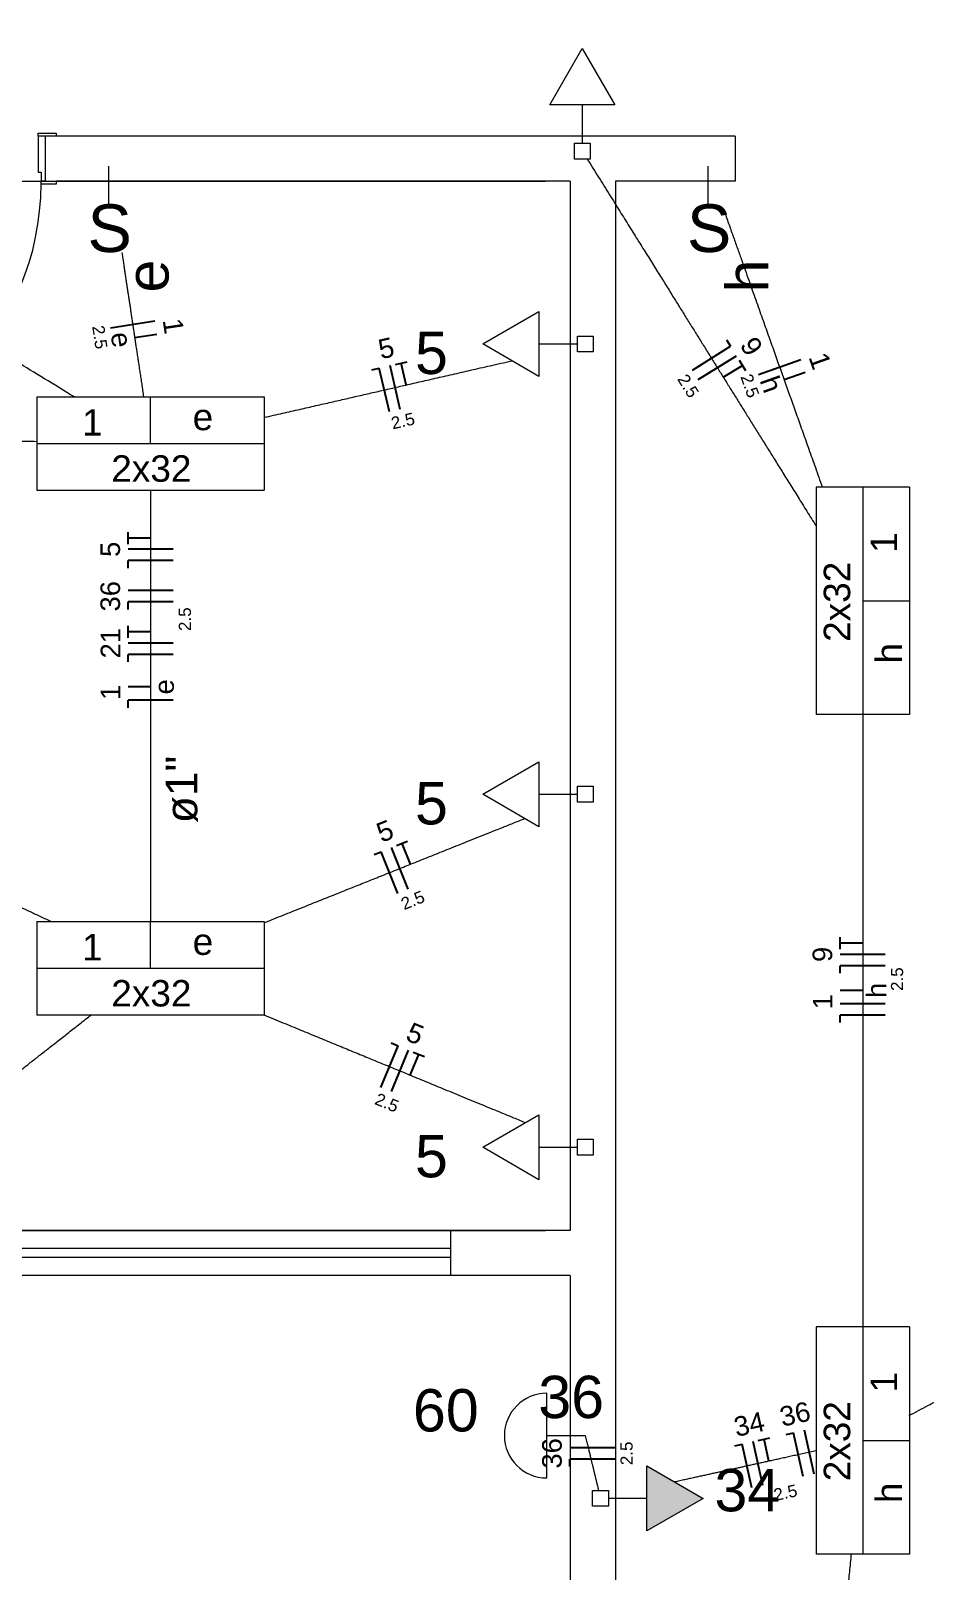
# Model space of a CAD drawing. Header units: millimetres. Extents: x -130 to 1399, y -90 to 1288.
# Drawn here: x 1129.32 to 1132.3, y 1244.43 to 1249.57 of the extents above; entities that cross this region are included whole.
import ezdxf

# ---------------------------------------------------------------- set-up
doc = ezdxf.new("R2010")
doc.units = ezdxf.units.MM
doc.header["$LTSCALE"] = 0.01
for name, color, linetype, lineweight in [('Arquitetura', 134, 'Continuous', 5), ('EL-Condutos', 3, 'Continuous', 13), ('EL-Fios', 9, 'Continuous', 25), ('EL-Textos condutos', 7, 'Continuous', 20), ('EL-Textos fios', 7, 'Continuous', 20), ('EL-Textos pontos', 5, 'Continuous', 20), ('P-SIMBOL', 5, 'Continuous', 5)]:
    doc.layers.add(name, color=color, linetype=linetype, lineweight=lineweight)
doc.styles.add('ARIAL', font='arial.ttf')

msp = doc.modelspace()

# ---------------------------------------------------------------- hatches: boundary and pattern name
at = {"layer": 'P-SIMBOL', "linetype": 'Continuous'}
msp.add_hatch(color=256, dxfattribs=at).paths.add_polyline_path([(1131.3765, 1244.5692), (1131.564, 1244.6775), (1131.3765, 1244.7857)])

# ---------------------------------------------------------------- linework, layer by layer
at = {"layer": 'Arquitetura', "linetype": 'Continuous'}
for p, q in [((1129.3714, 1249.2207), (1129.3464, 1249.2207)), ((1131.6714, 1249.2207), (1129.4069, 1249.2207)), ((1131.6714, 1249.2207), (1131.6714, 1249.0707)), ((1129.3714, 1249.0707), (1129.3569, 1249.0707)), ((1131.1214, 1249.0707), (1129.4069, 1249.0707)), ((1131.1214, 1249.0707), (1131.1214, 1245.5707)), ((1131.2719, 1249.0707), (1131.2719, 1243.4707)), ((1131.6714, 1249.0707), (1131.2719, 1249.0707)), ((1131.1214, 1245.5707), (1128.3219, 1245.5707)), ((1130.7214, 1245.5107), (1128.7214, 1245.5107)), ((1130.7214, 1245.4807), (1128.7214, 1245.4807)), ((1131.1214, 1245.4207), (1120.9714, 1245.4207)), ((1131.1214, 1245.4207), (1131.1214, 1239.6212))]:
    msp.add_line(p, q, dxfattribs=at)
at = {"layer": 'Arquitetura'}
for p, q in [((1126.4454, 1249.0707), (1131.0384, 1249.0707)), ((1126.4454, 1245.5707), (1131.0384, 1245.5707)), ((1130.7214, 1245.5707), (1130.7214, 1245.4207))]:
    msp.add_line(p, q, dxfattribs=at)
at = {"layer": 'Arquitetura', "color": 3}
for points in [[(1129.4069, 1249.2207), (1129.3464, 1249.2207), (1129.3464, 1249.2307), (1129.4069, 1249.2307), (1129.4069, 1249.2207)], [(1129.4069, 1249.0607), (1129.3569, 1249.0607), (1129.3569, 1249.0707), (1129.4069, 1249.0707), (1129.4069, 1249.0607)]]:
    msp.add_lwpolyline(points, close=True, dxfattribs=at)
at = {"layer": 'Arquitetura', "color": 2}
msp.add_lwpolyline([(1129.3464, 1249.1007), (1129.3569, 1249.1007), (1129.3569, 1249.0707), (1129.3714, 1249.0707), (1129.3714, 1249.2207), (1129.3464, 1249.2207), (1129.3464, 1249.1007)], close=True, dxfattribs=at)
at = {"layer": 'Arquitetura'}
msp.add_arc((1128.4644, 1249.0632), 0.8921, 270.777, 359.871, dxfattribs=at)
at = {"layer": 'EL-Condutos', "linetype": 'Continuous'}
for points in [[(1129.4676, 1248.3507), (1129.3677, 1248.4117), (1129.2735, 1248.4692), (1129.1845, 1248.5235), (1129.1003, 1248.5749), (1129.0205, 1248.6236), (1128.9447, 1248.6699), (1128.8724, 1248.714), (1128.8033, 1248.7562), (1128.7369, 1248.7967), (1128.6728, 1248.8358), (1128.6105, 1248.8739), (1128.5497, 1248.911), (1128.4899, 1248.9475), (1128.4307, 1248.9836), (1128.3716, 1249.0196), (1128.3124, 1249.0558), (1128.2525, 1249.0924), (1128.1914, 1249.1296), (1128.1289, 1249.1678), (1128.0645, 1249.2071), (1127.9977, 1249.2479), (1127.9281, 1249.2904), (1127.8553, 1249.3348), (1127.7789, 1249.3814), (1127.6985, 1249.4305), (1127.6136, 1249.4823), (1127.5239, 1249.5371), (1127.4288, 1249.5951), (1127.328, 1249.6566), (1127.2211, 1249.7219)], [(1131.1777, 1249.1448), (1131.216, 1249.0833), (1131.2522, 1249.0253), (1131.2863, 1248.9705), (1131.3186, 1248.9187), (1131.3492, 1248.8697), (1131.3782, 1248.8232), (1131.4057, 1248.7791), (1131.4319, 1248.7371), (1131.4568, 1248.697), (1131.4807, 1248.6587), (1131.5037, 1248.6218), (1131.5259, 1248.5862), (1131.5474, 1248.5517), (1131.5684, 1248.518), (1131.589, 1248.485), (1131.6093, 1248.4524), (1131.6295, 1248.42), (1131.6497, 1248.3876), (1131.67, 1248.355), (1131.6906, 1248.322), (1131.7116, 1248.2883), (1131.7332, 1248.2537), (1131.7554, 1248.2181), (1131.7784, 1248.1812), (1131.8024, 1248.1428), (1131.8274, 1248.1026), (1131.8536, 1248.0606), (1131.8812, 1248.0164), (1131.9102, 1247.9698), (1131.9408, 1247.9206)], [(1131.6377, 1248.962), (1131.6529, 1248.9191), (1131.6675, 1248.8782), (1131.6814, 1248.839), (1131.6947, 1248.8016), (1131.7074, 1248.7658), (1131.7196, 1248.7314), (1131.7314, 1248.6984), (1131.7427, 1248.6666), (1131.7536, 1248.6359), (1131.7641, 1248.6063), (1131.7743, 1248.5775), (1131.7843, 1248.5496), (1131.794, 1248.5223), (1131.8035, 1248.4955), (1131.8128, 1248.4692), (1131.822, 1248.4432), (1131.8312, 1248.4175), (1131.8403, 1248.3918), (1131.8495, 1248.3661), (1131.8586, 1248.3403), (1131.8679, 1248.3142), (1131.8773, 1248.2878), (1131.8869, 1248.2609), (1131.8966, 1248.2334), (1131.9067, 1248.2052), (1131.917, 1248.1762), (1131.9276, 1248.1463), (1131.9386, 1248.1153), (1131.95, 1248.0832), (1131.9619, 1248.0497)], [(1129.6259, 1248.8328), (1129.6285, 1248.8159), (1129.6309, 1248.7995), (1129.6333, 1248.7835), (1129.6357, 1248.768), (1129.6379, 1248.7527), (1129.6402, 1248.7378), (1129.6424, 1248.7232), (1129.6446, 1248.7087), (1129.6467, 1248.6945), (1129.6488, 1248.6803), (1129.6509, 1248.6662), (1129.6531, 1248.6522), (1129.6552, 1248.6381), (1129.6573, 1248.6239), (1129.6594, 1248.6097), (1129.6616, 1248.5953), (1129.6638, 1248.5806), (1129.666, 1248.5658), (1129.6683, 1248.5506), (1129.6707, 1248.5351), (1129.673, 1248.5192), (1129.6755, 1248.5029), (1129.678, 1248.4861), (1129.6806, 1248.4687), (1129.6833, 1248.4508), (1129.6861, 1248.4323), (1129.689, 1248.4131), (1129.692, 1248.3932), (1129.6951, 1248.3725), (1129.6983, 1248.351)], [(1130.1007, 1248.2824), (1130.1319, 1248.2896), (1130.1619, 1248.2964), (1130.1909, 1248.3031), (1130.219, 1248.3095), (1130.2462, 1248.3158), (1130.2728, 1248.3218), (1130.2986, 1248.3277), (1130.3239, 1248.3335), (1130.3488, 1248.3392), (1130.3732, 1248.3448), (1130.3974, 1248.3504), (1130.4214, 1248.3559), (1130.4453, 1248.3613), (1130.4692, 1248.3668), (1130.4932, 1248.3723), (1130.5173, 1248.3778), (1130.5418, 1248.3834), (1130.5666, 1248.3891), (1130.5918, 1248.3949), (1130.6176, 1248.4008), (1130.6441, 1248.4069), (1130.6712, 1248.4131), (1130.6992, 1248.4195), (1130.7281, 1248.4261), (1130.7581, 1248.433), (1130.7891, 1248.4401), (1130.8213, 1248.4474), (1130.8548, 1248.4551), (1130.8897, 1248.4631), (1130.926, 1248.4714)], [(1127.5307, 1248.2364), (1127.6181, 1248.2347), (1127.7009, 1248.2332), (1127.7793, 1248.2317), (1127.8535, 1248.2304), (1127.924, 1248.2291), (1127.991, 1248.2278), (1128.0548, 1248.2266), (1128.1158, 1248.2255), (1128.1741, 1248.2244), (1128.2302, 1248.2234), (1128.2844, 1248.2223), (1128.3368, 1248.2214), (1128.3879, 1248.2204), (1128.438, 1248.2195), (1128.4873, 1248.2186), (1128.5362, 1248.2177), (1128.5849, 1248.2168), (1128.6337, 1248.2158), (1128.6831, 1248.2149), (1128.7332, 1248.214), (1128.7843, 1248.213), (1128.8369, 1248.2121), (1128.8911, 1248.2111), (1128.9473, 1248.21), (1129.0058, 1248.2089), (1129.0669, 1248.2078), (1129.1309, 1248.2066), (1129.1981, 1248.2054), (1129.2688, 1248.204), (1129.3433, 1248.2027)], [(1129.7217, 1248.0395), (1129.7217, 1247.974), (1129.7217, 1247.9122), (1129.7217, 1247.8537), (1129.7217, 1247.7984), (1129.7217, 1247.7459), (1129.7217, 1247.696), (1129.7217, 1247.6484), (1129.7217, 1247.6029), (1129.7217, 1247.5592), (1129.7217, 1247.5171), (1129.7217, 1247.4762), (1129.7217, 1247.4364), (1129.7217, 1247.3974), (1129.7217, 1247.3589), (1129.7217, 1247.3206), (1129.7217, 1247.2824), (1129.7217, 1247.2439), (1129.7217, 1247.2048), (1129.7217, 1247.165), (1129.7217, 1247.1242), (1129.7217, 1247.082), (1129.7217, 1247.0384), (1129.7217, 1246.9929), (1129.7217, 1246.9453), (1129.7217, 1246.8954), (1129.7217, 1246.8429), (1129.7217, 1246.7875), (1129.7217, 1246.7291), (1129.7217, 1246.6672), (1129.7217, 1246.6018)], [(1132.0967, 1247.2898), (1132.0967, 1247.2003), (1132.0967, 1247.1153), (1132.0967, 1247.0344), (1132.0967, 1246.9573), (1132.0967, 1246.8837), (1132.0967, 1246.8133), (1132.0967, 1246.7458), (1132.0967, 1246.6808), (1132.0967, 1246.6181), (1132.0967, 1246.5573), (1132.0967, 1246.498), (1132.0967, 1246.4401), (1132.0967, 1246.383), (1132.0967, 1246.3267), (1132.0967, 1246.2706), (1132.0967, 1246.2146), (1132.0967, 1246.1582), (1132.0967, 1246.1012), (1132.0967, 1246.0432), (1132.0967, 1245.984), (1132.0967, 1245.9232), (1132.0967, 1245.8604), (1132.0967, 1245.7954), (1132.0967, 1245.7279), (1132.0967, 1245.6575), (1132.0967, 1245.584), (1132.0967, 1245.5069), (1132.0967, 1245.426), (1132.0967, 1245.3409), (1132.0967, 1245.2514)], [(1128.4611, 1247.0383), (1128.5035, 1247.0183), (1128.5439, 1246.9993), (1128.5826, 1246.9812), (1128.6195, 1246.9638), (1128.6549, 1246.9471), (1128.6889, 1246.9312), (1128.7216, 1246.9158), (1128.753, 1246.901), (1128.7834, 1246.8867), (1128.8129, 1246.8729), (1128.8415, 1246.8594), (1128.8694, 1246.8463), (1128.8968, 1246.8335), (1128.9236, 1246.8208), (1128.9502, 1246.8083), (1128.9765, 1246.796), (1129.0027, 1246.7836), (1129.029, 1246.7713), (1129.0554, 1246.7589), (1129.0821, 1246.7463), (1129.1091, 1246.7336), (1129.1367, 1246.7206), (1129.1649, 1246.7074), (1129.1939, 1246.6938), (1129.2238, 1246.6797), (1129.2546, 1246.6652), (1129.2866, 1246.6502), (1129.3199, 1246.6345), (1129.3545, 1246.6183), (1129.3906, 1246.6013)], [(1130.1007, 1246.5973), (1130.133, 1246.6102), (1130.1642, 1246.6227), (1130.1942, 1246.6347), (1130.2233, 1246.6463), (1130.2514, 1246.6576), (1130.2788, 1246.6686), (1130.3055, 1246.6792), (1130.3317, 1246.6897), (1130.3573, 1246.7), (1130.3826, 1246.7101), (1130.4077, 1246.7201), (1130.4325, 1246.7301), (1130.4573, 1246.74), (1130.4822, 1246.7499), (1130.5072, 1246.7599), (1130.5325, 1246.7701), (1130.5581, 1246.7803), (1130.5841, 1246.7907), (1130.6108, 1246.8014), (1130.6381, 1246.8123), (1130.6661, 1246.8235), (1130.6951, 1246.8351), (1130.725, 1246.8471), (1130.756, 1246.8595), (1130.7881, 1246.8724), (1130.8216, 1246.8857), (1130.8564, 1246.8997), (1130.8927, 1246.9142), (1130.9307, 1246.9294), (1130.9703, 1246.9452)], [(1128.57, 1245.5412), (1128.6177, 1245.5787), (1128.6627, 1245.614), (1128.7053, 1245.6475), (1128.7455, 1245.6791), (1128.7837, 1245.709), (1128.8198, 1245.7374), (1128.8541, 1245.7643), (1128.8868, 1245.79), (1128.918, 1245.8145), (1128.9478, 1245.8379), (1128.9766, 1245.8605), (1129.0043, 1245.8823), (1129.0312, 1245.9034), (1129.0575, 1245.924), (1129.0833, 1245.9443), (1129.1087, 1245.9643), (1129.134, 1245.9841), (1129.1593, 1246.004), (1129.1848, 1246.024), (1129.2106, 1246.0443), (1129.237, 1246.065), (1129.2639, 1246.0862), (1129.2918, 1246.108), (1129.3206, 1246.1307), (1129.3506, 1246.1542), (1129.3819, 1246.1788), (1129.4148, 1246.2046), (1129.4492, 1246.2317), (1129.4856, 1246.2602), (1129.5239, 1246.2903)], [(1130.0991, 1246.2902), (1130.1316, 1246.2768), (1130.1629, 1246.2639), (1130.1931, 1246.2515), (1130.2223, 1246.2395), (1130.2505, 1246.2278), (1130.278, 1246.2165), (1130.3049, 1246.2054), (1130.3311, 1246.1946), (1130.3568, 1246.184), (1130.3822, 1246.1736), (1130.4073, 1246.1632), (1130.4323, 1246.153), (1130.4572, 1246.1427), (1130.4821, 1246.1324), (1130.5072, 1246.1221), (1130.5325, 1246.1117), (1130.5582, 1246.1011), (1130.5844, 1246.0903), (1130.6111, 1246.0793), (1130.6385, 1246.068), (1130.6667, 1246.0564), (1130.6957, 1246.0445), (1130.7258, 1246.0321), (1130.7569, 1246.0193), (1130.7892, 1246.006), (1130.8228, 1245.9921), (1130.8578, 1245.9777), (1130.8943, 1245.9627), (1130.9324, 1245.947), (1130.9723, 1245.9306)], [(1132.2519, 1244.9538), (1132.3137, 1244.9869), (1132.372, 1245.0182), (1132.4272, 1245.0478), (1132.4795, 1245.0758), (1132.529, 1245.1024), (1132.5762, 1245.1277), (1132.6211, 1245.1518), (1132.6641, 1245.1748), (1132.7054, 1245.197), (1132.7453, 1245.2183), (1132.7839, 1245.2391), (1132.8216, 1245.2593), (1132.8586, 1245.2791), (1132.8952, 1245.2987), (1132.9315, 1245.3182), (1132.9679, 1245.3377), (1133.0046, 1245.3574), (1133.0418, 1245.3773), (1133.0798, 1245.3977), (1133.1189, 1245.4187), (1133.1592, 1245.4403), (1133.201, 1245.4627), (1133.2447, 1245.4861), (1133.2903, 1245.5106), (1133.3383, 1245.5363), (1133.3887, 1245.5633), (1133.442, 1245.5919), (1133.4982, 1245.622), (1133.5577, 1245.654), (1133.6208, 1245.6878)], [(1131.1714, 1244.8867), (1131.1736, 1244.8775), (1131.1757, 1244.8688), (1131.1777, 1244.8607), (1131.1796, 1244.853), (1131.1813, 1244.8457), (1131.183, 1244.8388), (1131.1845, 1244.8323), (1131.186, 1244.8262), (1131.1874, 1244.8203), (1131.1888, 1244.8147), (1131.1901, 1244.8093), (1131.1913, 1244.8041), (1131.1926, 1244.7991), (1131.1937, 1244.7942), (1131.1949, 1244.7893), (1131.1961, 1244.7846), (1131.1972, 1244.7798), (1131.1983, 1244.7751), (1131.1995, 1244.7702), (1131.2007, 1244.7653), (1131.2019, 1244.7603), (1131.2032, 1244.7551), (1131.2045, 1244.7498), (1131.2058, 1244.7442), (1131.2072, 1244.7383), (1131.2087, 1244.7322), (1131.2103, 1244.7257), (1131.2119, 1244.7188), (1131.2137, 1244.7116), (1131.2155, 1244.7039)], [(1131.9408, 1244.8362), (1131.9201, 1244.8316), (1131.9003, 1244.8273), (1131.8811, 1244.823), (1131.8627, 1244.819), (1131.845, 1244.8151), (1131.8278, 1244.8113), (1131.8112, 1244.8076), (1131.795, 1244.804), (1131.7794, 1244.8006), (1131.7641, 1244.7972), (1131.7492, 1244.7939), (1131.7346, 1244.7907), (1131.7203, 1244.7875), (1131.7062, 1244.7844), (1131.6922, 1244.7813), (1131.6784, 1244.7783), (1131.6646, 1244.7752), (1131.6508, 1244.7722), (1131.6371, 1244.7692), (1131.6232, 1244.7661), (1131.6092, 1244.763), (1131.595, 1244.7599), (1131.5807, 1244.7567), (1131.566, 1244.7535), (1131.551, 1244.7502), (1131.5357, 1244.7468), (1131.5199, 1244.7433), (1131.5037, 1244.7397), (1131.4869, 1244.736), (1131.4696, 1244.7322)], [(1132.0581, 1244.4921), (1132.055, 1244.4619), (1132.052, 1244.4326), (1132.0491, 1244.404), (1132.0463, 1244.3762), (1132.0435, 1244.349), (1132.0408, 1244.3225), (1132.0382, 1244.2964), (1132.0356, 1244.2708), (1132.033, 1244.2456), (1132.0304, 1244.2206), (1132.0279, 1244.196), (1132.0254, 1244.1715), (1132.0229, 1244.1471), (1132.0205, 1244.1228), (1132.018, 1244.0984), (1132.0155, 1244.074), (1132.013, 1244.0493), (1132.0105, 1244.0245), (1132.0079, 1243.9994), (1132.0053, 1243.9739), (1132.0027, 1243.948), (1132, 1243.9215), (1131.9972, 1243.8945), (1131.9944, 1243.8669), (1131.9915, 1243.8386), (1131.9885, 1243.8095), (1131.9855, 1243.7795), (1131.9824, 1243.7487), (1131.9791, 1243.7169), (1131.9758, 1243.684)]]:
    msp.add_spline(points, degree=3, dxfattribs=at)
at = {"layer": 'EL-Fios'}
for p, q in [((1129.5878, 1248.5819), (1129.7361, 1248.6042)), ((1129.6686, 1248.5487), (1129.7428, 1248.5599)), ((1131.6424, 1248.5411), (1131.6557, 1248.5199)), ((1131.5284, 1248.4405), (1131.6557, 1248.5199)), ((1131.5482, 1248.4087), (1131.6755, 1248.4881)), ((1130.46, 1248.4416), (1130.4844, 1248.4472)), ((1130.5179, 1248.301), (1130.4844, 1248.4472)), ((1130.5544, 1248.3094), (1130.521, 1248.4556)), ((1130.538, 1248.4595), (1130.577, 1248.4684)), ((1130.5743, 1248.3909), (1130.5575, 1248.464)), ((1131.6317, 1248.4166), (1131.6953, 1248.4562)), ((1131.6848, 1248.4732), (1131.7059, 1248.4393)), ((1131.7487, 1248.4258), (1131.89, 1248.4761)), ((1131.8344, 1248.4087), (1131.905, 1248.4338)), ((1129.6467, 1247.8603), (1129.6467, 1247.9003)), ((1129.7217, 1247.8803), (1129.6467, 1247.8803)), ((1129.7967, 1247.8428), (1129.6467, 1247.8428)), ((1129.7967, 1247.8053), (1129.6467, 1247.8053)), ((1129.6467, 1247.7803), (1129.6467, 1247.8053)), ((1129.7967, 1247.7049), (1129.6467, 1247.7049)), ((1129.7967, 1247.6674), (1129.6467, 1247.6674)), ((1129.6467, 1247.6424), (1129.6467, 1247.6674)), ((1129.6467, 1247.547), (1129.6467, 1247.587)), ((1129.7217, 1247.567), (1129.6467, 1247.567)), ((1129.7967, 1247.5295), (1129.6467, 1247.5295)), ((1129.7967, 1247.492), (1129.6467, 1247.492)), ((1129.6467, 1247.467), (1129.6467, 1247.492)), ((1129.7217, 1247.3842), (1129.6467, 1247.3842)), ((1129.7967, 1247.3394), (1129.6467, 1247.3394)), ((1129.6467, 1247.3144), (1129.6467, 1247.3394)), ((1130.4675, 1246.8248), (1130.4907, 1246.8341)), ((1130.5464, 1246.6948), (1130.4907, 1246.8341)), ((1130.5812, 1246.7088), (1130.5255, 1246.848)), ((1130.5417, 1246.8545), (1130.5789, 1246.8694)), ((1130.5882, 1246.7923), (1130.5603, 1246.862)), ((1132.0217, 1246.5091), (1132.0217, 1246.5491)), ((1132.0967, 1246.5291), (1132.0217, 1246.5291)), ((1132.1717, 1246.4916), (1132.0217, 1246.4916)), ((1132.1717, 1246.4541), (1132.0217, 1246.4541)), ((1132.0217, 1246.4291), (1132.0217, 1246.4541)), ((1132.0967, 1246.3718), (1132.0217, 1246.3718)), ((1132.1717, 1246.3269), (1132.0217, 1246.3269)), ((1132.1717, 1246.2894), (1132.0217, 1246.2894)), ((1132.0217, 1246.2644), (1132.0217, 1246.2894)), ((1130.4899, 1246.0481), (1130.547, 1246.1868)), ((1130.5239, 1246.1964), (1130.547, 1246.1868)), ((1130.5246, 1246.0339), (1130.5817, 1246.1726)), ((1130.5878, 1246.0889), (1130.6164, 1246.1583)), ((1130.5979, 1246.1659), (1130.6349, 1246.1507)), ((1131.8412, 1244.891), (1131.8656, 1244.8964)), ((1131.898, 1244.7499), (1131.8656, 1244.8964)), ((1131.9346, 1244.758), (1131.9022, 1244.9045)), ((1131.2698, 1244.8462), (1131.1198, 1244.8462)), ((1131.67, 1244.8532), (1131.6944, 1244.8586)), ((1131.7267, 1244.7121), (1131.6944, 1244.8586)), ((1131.7633, 1244.7202), (1131.731, 1244.8667)), ((1131.7481, 1244.8705), (1131.7871, 1244.8791)), ((1131.7838, 1244.8015), (1131.7676, 1244.8748)), ((1131.2698, 1244.8087), (1131.1198, 1244.8087)), ((1131.1198, 1244.7837), (1131.1198, 1244.8087))]:
    msp.add_line(p, q, dxfattribs=at)
at = {"layer": 'P-SIMBOL'}
for p, q in [((1131.0533, 1249.3252), (1131.1615, 1249.5127)), ((1131.1615, 1249.5127), (1131.2698, 1249.3252)), ((1131.2698, 1249.3252), (1131.0533, 1249.3252)), ((1131.1615, 1249.3252), (1131.1615, 1249.1972)), ((1131.135, 1249.1972), (1131.1881, 1249.1972)), ((1131.135, 1249.1442), (1131.135, 1249.1972)), ((1131.1881, 1249.1972), (1131.1881, 1249.1442)), ((1129.5827, 1248.9922), (1129.5827, 1249.1207)), ((1131.1881, 1249.1442), (1131.135, 1249.1442)), ((1131.5813, 1248.9922), (1131.5813, 1249.1207)), ((1130.8294, 1248.5276), (1131.0169, 1248.6359)), ((1131.0169, 1248.6359), (1131.0169, 1248.4194)), ((1131.1449, 1248.5011), (1131.1449, 1248.5541)), ((1131.1449, 1248.5541), (1131.198, 1248.5541)), ((1131.198, 1248.5541), (1131.198, 1248.5011)), ((1131.0169, 1248.4194), (1130.8294, 1248.5276)), ((1131.0169, 1248.5276), (1131.1449, 1248.5276)), ((1131.198, 1248.5011), (1131.1449, 1248.5011)), ((1129.3425, 1248.3513), (1129.3425, 1248.0399)), ((1129.3425, 1248.3513), (1130.101, 1248.3513)), ((1129.7217, 1248.1956), (1129.7217, 1248.3513)), ((1130.101, 1248.3513), (1130.101, 1248.0399)), ((1129.3425, 1248.1956), (1130.101, 1248.1956)), ((1129.3425, 1248.0399), (1130.101, 1248.0399)), ((1131.941, 1248.0499), (1131.941, 1247.2914)), ((1132.2524, 1248.0499), (1131.941, 1248.0499)), ((1132.0967, 1248.0499), (1132.0967, 1247.2914)), ((1132.2524, 1248.0499), (1132.2524, 1247.2914)), ((1132.0967, 1247.6706), (1132.2524, 1247.6706)), ((1132.2524, 1247.2914), (1131.941, 1247.2914)), ((1130.8294, 1247.0257), (1131.0169, 1247.134)), ((1131.0169, 1247.134), (1131.0169, 1246.9175)), ((1131.1449, 1246.9992), (1131.1449, 1247.0523)), ((1131.1449, 1247.0523), (1131.198, 1247.0523)), ((1131.198, 1247.0523), (1131.198, 1246.9992)), ((1131.0169, 1246.9175), (1130.8294, 1247.0257)), ((1131.0169, 1247.0257), (1131.1449, 1247.0257)), ((1131.198, 1246.9992), (1131.1449, 1246.9992)), ((1129.3425, 1246.6013), (1129.3425, 1246.2899)), ((1129.3425, 1246.6013), (1130.101, 1246.6013)), ((1129.7217, 1246.4456), (1129.7217, 1246.6013)), ((1130.101, 1246.6013), (1130.101, 1246.2899)), ((1129.3425, 1246.4456), (1130.101, 1246.4456)), ((1129.3425, 1246.2899), (1130.101, 1246.2899)), ((1130.8294, 1245.8486), (1131.0169, 1245.9568)), ((1131.0169, 1245.9568), (1131.0169, 1245.7403)), ((1131.1449, 1245.8221), (1131.1449, 1245.8751)), ((1131.1449, 1245.8751), (1131.198, 1245.8751)), ((1131.198, 1245.8751), (1131.198, 1245.8221)), ((1131.0169, 1245.7403), (1130.8294, 1245.8486)), ((1131.0169, 1245.8486), (1131.1449, 1245.8486)), ((1131.198, 1245.8221), (1131.1449, 1245.8221)), ((1131.941, 1245.2499), (1131.941, 1244.4914)), ((1132.2524, 1245.2499), (1131.941, 1245.2499)), ((1132.0967, 1245.2499), (1132.0967, 1244.4914)), ((1132.2524, 1245.2499), (1132.2524, 1244.4914)), ((1131.0429, 1244.7455), (1131.0429, 1245.028)), ((1131.0429, 1244.8867), (1131.1714, 1244.8867)), ((1132.0967, 1244.8706), (1132.2524, 1244.8706)), ((1131.3765, 1244.5692), (1131.3765, 1244.7857)), ((1131.3765, 1244.7857), (1131.564, 1244.6775)), ((1131.1954, 1244.651), (1131.1954, 1244.704)), ((1131.1954, 1244.704), (1131.2485, 1244.704)), ((1131.2485, 1244.704), (1131.2485, 1244.651)), ((1131.3765, 1244.6775), (1131.2485, 1244.6775)), ((1131.564, 1244.6775), (1131.3765, 1244.5692)), ((1131.2485, 1244.651), (1131.1954, 1244.651)), ((1132.2524, 1244.4914), (1131.941, 1244.4914))]:
    msp.add_line(p, q, dxfattribs=at)
msp.add_arc((1131.0429, 1244.8867), 0.1412, 90, 270, dxfattribs=at)

# ---------------------------------------------------------------- texts
at = {"layer": 'EL-Textos condutos', "insert": (1129.8803, 1247.0416), "char_height": 0.1059, "width": 0.38124, "attachment_point": 8, "rotation": 90.0002, "line_spacing_factor": 0.798, "style": 'ARIAL'}
msp.add_mtext('ø1"', dxfattribs=at)
at = {"layer": 'EL-Textos fios', "attachment_point": 8, "line_spacing_factor": 0.798, "style": 'ARIAL'}
for s, insert, char_height, width, rotation in [('2.5', (1129.532, 1248.5471), 0.04059, 0.146142, 278.5492), ('1', (1129.7656, 1248.5823), 0.0653, 0.078366, 278.5492), ('e', (1129.5911, 1248.5368), 0.0653, 0.078366, 278.5492), ('5', (1130.5149, 1248.4811), 0.0653, 0.078366, 12.8973), ('9', (1131.6975, 1248.502), 0.0653, 0.078366, 301.9373), ('1', (1131.9236, 1248.4603), 0.0653, 0.078366, 289.5671), ('2.5', (1131.7009, 1248.3811), 0.04059, 0.146142, 289.5671), ('2.5', (1131.4971, 1248.3767), 0.04059, 0.146142, 301.9373), ('h', (1131.7606, 1248.3823), 0.0653, 0.078366, 289.5671), ('2.5', (1130.5678, 1248.2507), 0.04059, 0.146142, 12.8973), ('5', (1129.6207, 1247.8426), 0.0653, 0.078366, 90.0002), ('36', (1129.6207, 1247.6861), 0.06531, 0.156732, 90.0002), ('2.5', (1129.8569, 1247.6096), 0.04059, 0.146142, 90.0002), ('21', (1129.6207, 1247.5296), 0.06531, 0.156732, 90.0002), ('e', (1129.8002, 1247.3841), 0.0653, 0.078366, 90.0002), ('1', (1129.6207, 1247.3656), 0.0653, 0.078366, 90.0002), ('5', (1130.5157, 1246.8721), 0.0653, 0.078366, 21.8068), ('2.5', (1130.6038, 1246.6531), 0.04059, 0.146142, 21.8068), ('9', (1131.9957, 1246.4916), 0.0653, 0.078366, 90.0002), ('2.5', (1132.2319, 1246.4091), 0.04059, 0.146142, 90.0002), ('h', (1132.1752, 1246.3716), 0.0653, 0.078366, 90.0002), ('1', (1131.9957, 1246.3341), 0.0653, 0.078366, 90.0002), ('5', (1130.5915, 1246.1966), 0.0653, 0.078366, 337.6154), ('2.5', (1130.5019, 1245.978), 0.04059, 0.146142, 337.6154), ('36', (1131.8781, 1244.9262), 0.06531, 0.156732, 12.4504), ('34', (1131.7251, 1244.8922), 0.06531, 0.156732, 12.4504), ('36', (1131.0937, 1244.8276), 0.06531, 0.156732, 90.0002), ('2.5', (1131.3299, 1244.8276), 0.04059, 0.146142, 90.0002), ('2.5', (1131.8434, 1244.6762), 0.04059, 0.146142, 12.4504)]:
    msp.add_mtext(s, dxfattribs=dict(at, insert=insert, char_height=char_height, width=width, rotation=rotation))
at = {"layer": 'EL-Textos pontos', "attachment_point": 8, "rotation": 90.0002, "line_spacing_factor": 0.798, "style": 'ARIAL'}
for s, insert, char_height, width in [('e', (1129.7837, 1248.7541), 0.1412, 0.16944), ('h', (1131.7822, 1248.7541), 0.1412, 0.16944), ('1', (1132.2111, 1247.8651), 0.0882, 0.1059), ('2x32', (1132.0561, 1247.6676), 0.08825, 0.4236), ('h', (1132.2281, 1247.4961), 0.0882, 0.1059), ('1', (1132.2111, 1245.0651), 0.0882, 0.1059), ('2x32', (1132.0561, 1244.8681), 0.08825, 0.4236), ('h', (1132.2281, 1244.6961), 0.0882, 0.1059)]:
    msp.add_mtext(s, dxfattribs=dict(at, insert=insert, char_height=char_height, width=width))
at = {"layer": 'EL-Textos pontos', "attachment_point": 8, "line_spacing_factor": 0.798, "style": 'ARIAL'}
for s, insert, char_height, width in [('5', (1130.6583, 1248.4252), 0.1412, 0.16944), ('1', (1129.5273, 1248.2217), 0.0882, 0.1059), ('e', (1129.8963, 1248.2387), 0.0882, 0.1059), ('2x32', (1129.7243, 1248.0667), 0.08825, 0.4236), ('5', (1130.6583, 1246.9232), 0.1412, 0.16944), ('1', (1129.5273, 1246.4717), 0.0882, 0.1059), ('e', (1129.8963, 1246.4887), 0.0882, 0.1059), ('2x32', (1129.7243, 1246.3167), 0.08825, 0.4236), ('5', (1130.6583, 1245.7462), 0.1412, 0.16944), ('36', (1131.1243, 1244.9432), 0.1412, 0.33888), ('60', (1130.7063, 1244.8987), 0.1412, 0.33888), ('34', (1131.7118, 1244.6322), 0.1412, 0.33888)]:
    msp.add_mtext(s, dxfattribs=dict(at, insert=insert, char_height=char_height, width=width))
at = {"layer": 'P-SIMBOL', "char_height": 0.1588, "width": 0.19062, "attachment_point": 9, "line_spacing_factor": 0.798, "style": 'ARIAL'}
for insert in [(1129.6593, 1248.832), (1131.6583, 1248.832)]:
    msp.add_mtext('S', dxfattribs=dict(at, insert=insert))

doc.saveas('drawing.dxf')
